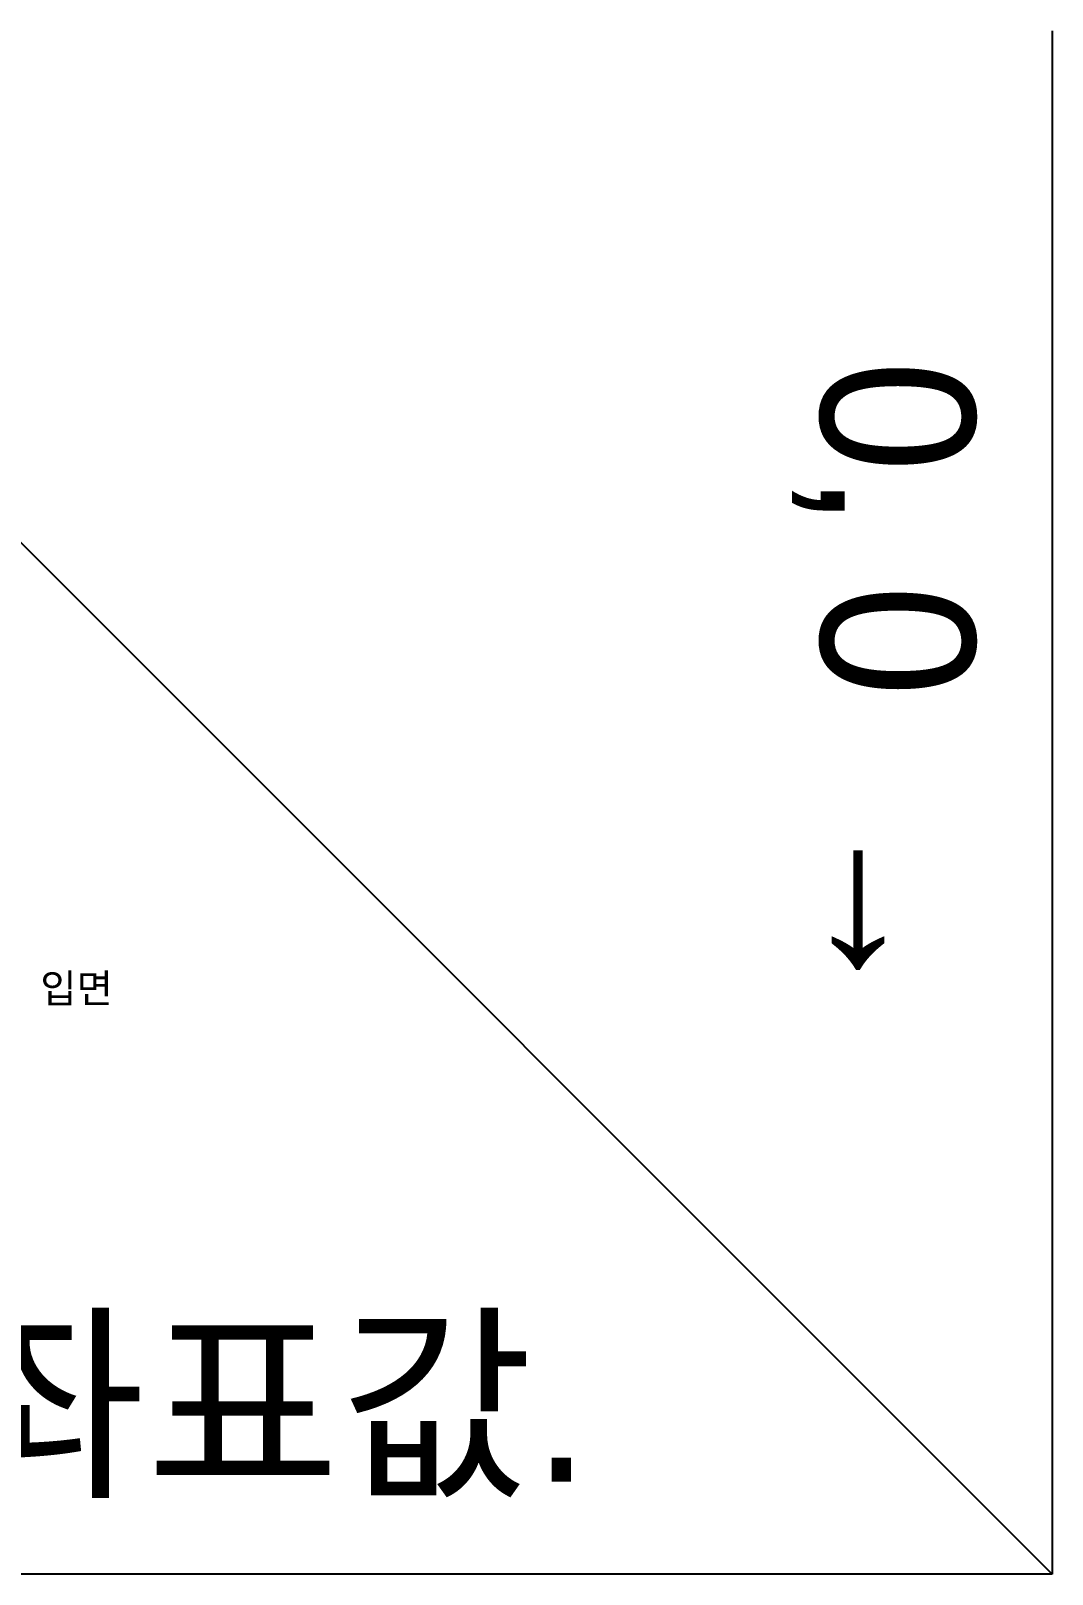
# Model space of a CAD drawing. Header units: millimetres. Extents: x -223175 to 287756, y -120611 to 352956.
# Drawn here: x -16548 to 0, y 0 to 25000 of the extents above; entities that cross this region are included whole.
import ezdxf
from ezdxf.enums import TextEntityAlignment as Align

# ---------------------------------------------------------------- set-up
doc = ezdxf.new("R2010")
doc.units = ezdxf.units.MM
doc.header["$LTSCALE"] = 50
doc.layers.add('Defpoint_ Grid Line_ 108', color=108, linetype='Continuous', plot=False)
doc.layers.add('Y_TEXT', color=3, linetype='Continuous')
doc.styles.add('HY울릉도L', font='HY울릉도l.ttf')

# ---------------------------------------------------------------- blocks, each defined once
blk = doc.blocks.new('A$C5E8C46C5')
at = {"layer": 'Defpoint_ Grid Line_ 108', "color": 1}
blk.add_line((0, 0), (-100000, 100000), dxfattribs=at)
at = {"layer": 'Defpoint_ Grid Line_ 108'}
for p, q in [((0, 100000), (0, 0)), ((0, 0), (-100000, 0))]:
    blk.add_line(p, q, dxfattribs=at)
at = {"layer": 'Defpoint_ Grid Line_ 108', "color": 1, "style": 'HY울릉도L'}
blk.add_text('0, 0  →', height=10000, rotation=270, dxfattribs=at).set_placement((-5000, 78652), align=Align.TOP_LEFT)
at = {"layer": 'Defpoint_ Grid Line_ 108', "style": 'HY울릉도L'}
blk.add_text('기본 좌표값.', height=10000, dxfattribs=at).set_placement((-100000, 15987), align=Align.TOP_LEFT)

msp = doc.modelspace()

# ---------------------------------------------------------------- block references
at = {"layer": 'Defpoint_ Grid Line_ 108', "xscale": 0.25, "yscale": 0.25, "zscale": 0.25}
msp.add_blockref('A$C5E8C46C5', (0, 0), dxfattribs=at)

# ---------------------------------------------------------------- texts
at = {"layer": 'Y_TEXT', "color": 4, "style": 'HY울릉도L'}
msp.add_text('입면', height=468.75, dxfattribs=at).set_placement((-15219.5771, 9489.3036), align=Align.MIDDLE_RIGHT)

doc.saveas('drawing.dxf')
